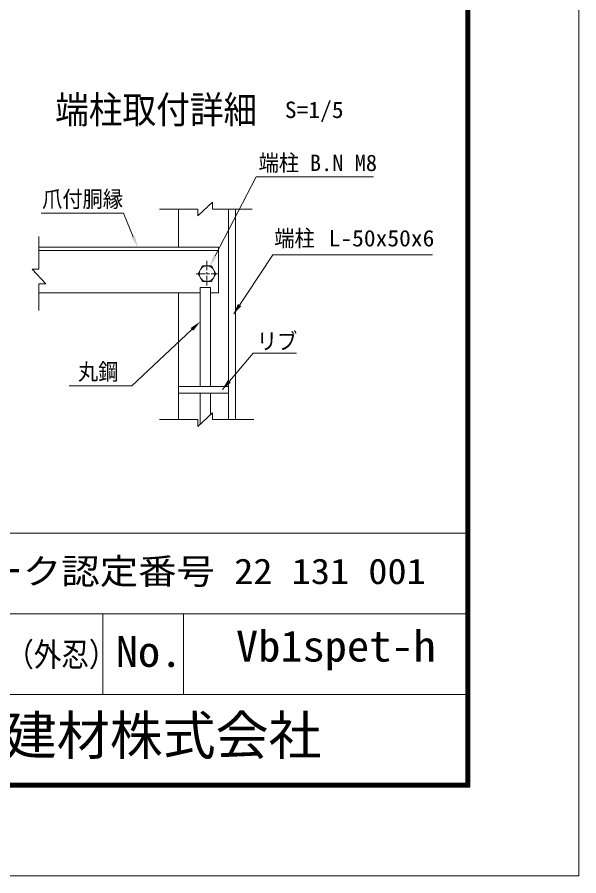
# Model space of a CAD drawing. Units: millimetres, scale not verified, with parts at other scales. Extents: x -4455 to 4455, y -3150 to 3150.
# Drawn here: x 2978 to 4455, y -3150 to -891 of the extents above; entities that cross this region are included whole.
import ezdxf
from ezdxf.enums import TextEntityAlignment as Align

# ---------------------------------------------------------------- set-up
doc = ezdxf.new("R2010")
doc.units = ezdxf.units.MM
doc.header["$LTSCALE"] = 20
doc.linetypes.add('USER1', pattern=[2, 1.25, -0.25, 0.25, -0.25])
doc.layers.add('0-0_7詳細', color=7, linetype='Continuous', lineweight=18)
doc.layers.add('1-0_D-TTL', color=7, linetype='Continuous', lineweight=18)
doc.layers.add('1-1_D-TTL-TXT', color=7, linetype='Continuous')
doc.styles.add('ＭＳ ゴシック', font='')
doc.styles.get('ＭＳ ゴシック').set_extended_font_data('MS Gothic')

msp = doc.modelspace()

# ---------------------------------------------------------------- linework, layer by layer
at = {"layer": '0-0_7詳細', "color": 1}
for p, q in [((3498.69, -1518.44), (3606.24, -1310.64)), ((3606.24, -1310.64), (3914.72, -1310.64)), ((3040.95, -1405.94), (3257.89, -1405.94)), ((3282.95, -1468.45), (3257.89, -1405.94)), ((3437.49, -1712.33), (3279.79, -1860.52)), ((3115.06, -1860.52), (3279.79, -1860.52))]:
    msp.add_line(p, q, dxfattribs=at)
at = {"layer": '0-0_7詳細', "color": 4}
for p, q in [((3452.72, -1413.65), (3491.49, -1377.65)), ((3491.49, -1395.65), (3491.49, -1377.65)), ((3452.72, -1395.65), (3352.27, -1395.65)), ((3452.72, -1395.65), (3452.72, -1413.65)), ((3491.49, -1395.65), (3596.15, -1395.65)), ((3035.12, -1553.29), (3035.12, -1467.71)), ((3017.12, -1553.29), (3053.12, -1592.06)), ((3035.12, -1553.29), (3017.12, -1553.29)), ((3035.12, -1592.06), (3035.12, -1662.25)), ((3035.12, -1592.06), (3053.12, -1592.06)), ((3452.72, -1967.58), (3491.49, -1931.58)), ((3491.49, -1949.58), (3491.49, -1931.58)), ((3452.72, -1949.58), (3352.27, -1949.58)), ((3452.72, -1949.58), (3452.72, -1967.58)), ((3491.49, -1949.58), (3599.98, -1949.58))]:
    msp.add_line(p, q, dxfattribs=at)
at = {"layer": '0-0_7詳細'}
for p, q in [((3402.04, -1495.73), (3402.04, -1395.65)), ((3534.04, -1949.58), (3534.04, -1395.65)), ((3552.04, -1949.58), (3552.04, -1395.65)), ((3035.12, -1495.73), (3507.04, -1495.73)), ((3035.12, -1504.73), (3507.04, -1504.73)), ((3507.04, -1495.73), (3402.04, -1495.73)), ((3424.54, -1495.73), (3424.74, -1495.73)), ((3507.04, -1615.73), (3507.04, -1495.73)), ((3459.35, -1862.21), (3459.35, -1601.79)), ((3459.35, -1601.79), (3486.35, -1601.79)), ((3486.35, -1862.21), (3486.35, -1601.79)), ((3035.12, -1615.73), (3459.35, -1615.73)), ((3402.04, -1949.58), (3402.04, -1615.73)), ((3486.35, -1615.73), (3507.04, -1615.73)), ((3534.04, -1862.21), (3402.04, -1862.21)), ((3534.04, -1880.21), (3402.04, -1880.21)), ((3459.35, -1961.42), (3459.35, -1880.21)), ((3486.35, -1936.35), (3486.35, -1880.21))]:
    msp.add_line(p, q, dxfattribs=at)
at = {"layer": '0-0_7詳細', "color": 1, "linetype": 'USER1'}
for p, q in [((3477.04, -1531.54), (3477.04, -1600.93)), ((3448.48, -1565.73), (3505.6, -1565.73))]:
    msp.add_line(p, q, dxfattribs=at)
at = {"layer": '0-0_7詳細', "color": 1}
for points in [[(4069.77, -1515.79), (3650.3, -1515.79), (3547.4, -1671.61)], [(3712.11, -1775.1), (3598.26, -1775.1), (3517.57, -1870.53)]]:
    msp.add_lwpolyline(points, dxfattribs=at)
at = {"layer": '0-0_7詳細', "color": 3}
msp.add_lwpolyline([(3500.56, -1565.73), (3488.8, -1545.36), (3465.28, -1545.36), (3453.52, -1565.73), (3465.28, -1586.1), (3488.8, -1586.1)], close=True, dxfattribs=at)
msp.add_circle((3477.04, -1565.73), 20.4, dxfattribs=at)
at = {"layer": '0-0_7詳細', "color": 1}
for points in [[(3287.5, -1466.37), (3295.46, -1495.73), (3278.41, -1470.54)], [(3503.17, -1520.65), (3485.44, -1545.36), (3494.2, -1516.23)], [(3546.29, -1673.28), (3558.48, -1645.38), (3567.17, -1651.12)], [(3434.07, -1708.68), (3459.35, -1691.78), (3440.91, -1715.97)], [(3516.28, -1872.06), (3531.67, -1845.79), (3539.63, -1852.51)]]:
    msp.add_solid(points, dxfattribs=at)
at = {"layer": '1-0_D-TTL'}
for p, q in [((2248.72, -2248.64), (4157.94, -2248.64)), ((2248.72, -2460.77), (4157.94, -2460.77)), ((3203.33, -2460.77), (3203.33, -2672.91)), ((3415.47, -2460.77), (3415.47, -2672.91)), ((2248.72, -2672.91), (4157.94, -2672.91))]:
    msp.add_line(p, q, dxfattribs=at)
at = {"layer": '1-0_D-TTL', "color": 2}
msp.add_lwpolyline([(-4454.77, 3150.21), (4454.93, 3150.21), (4454.93, -3150.21), (-4454.77, -3150.21)], close=True, dxfattribs=at)
at = {"layer": '1-0_D-TTL'}
for points in [[(-4168.38, 2916.86), (4168.55, 2916.86), (4168.55, -2916.87), (-4168.38, -2916.87)], [(-4165.73, 2914.21), (4165.9, 2914.21), (4165.9, -2914.21), (-4165.73, -2914.21)], [(-4163.08, 2911.56), (4163.25, 2911.56), (4163.25, -2911.56), (-4163.08, -2911.56)], [(-4160.43, 2908.91), (4160.59, 2908.91), (4160.59, -2908.91), (-4160.43, -2908.91)], [(-4157.78, 2906.26), (4157.94, 2906.26), (4157.94, -2906.26), (-4157.78, -2906.26)]]:
    msp.add_lwpolyline(points, close=True, dxfattribs=at)

# ---------------------------------------------------------------- texts
at = {"layer": '0-0_7詳細', "style": 'ＭＳ ゴシック', "width": 0.9}
msp.add_text('端柱取付詳細', height=72.14, dxfattribs=at).set_placement((3077.67, -1191.8), align=Align.BOTTOM_LEFT)
at = {"layer": '0-0_7詳細', "color": 3, "style": 'ＭＳ ゴシック'}
for s, width, p in [('S=1/5', 1.05, (3681.76, -1169)), ('端柱', 0.9, (3612.91, -1308.47)), ('爪付胴縁', 0.9, (3043.67, -1403.76)), ('端柱', 0.9, (3654.09, -1506.81)), ('L-50x50x6', 1.05, (3796.9, -1506.81)), ('リブ', 0.9, (3608.41, -1777.83)), ('丸鋼', 0.9, (3137.89, -1858.34))]:
    msp.add_text(s, height=43.26, dxfattribs=dict(at, width=width)).set_placement(p, align=Align.BOTTOM_LEFT)
msp.add_text('B.N M8', height=43.26, dxfattribs=at).set_placement((3747.72, -1308.47), align=Align.BOTTOM_LEFT)
at = {"layer": '1-1_D-TTL-TXT', "style": 'ＭＳ ゴシック'}
for s, height, width, p in [('エコマーク認定番号 22 131 001', 67.35, 1.1, (2588.72, -2402.66)), ('Vb1spet-h', 81.67, 1.05, (3553.36, -2610.83)), ('VB1PET型H1800（外忍）', 62.54, 0.85, (2478.85, -2617.77)), ('No.', 81.67, 1.05, (3237.27, -2624.97))]:
    msp.add_text(s, height=height, dxfattribs=dict(at, width=width)).set_placement(p, align=Align.BOTTOM_LEFT)
msp.add_text('JFE 建材株式会社', height=102.1, dxfattribs=at).set_placement((2664.91, -2862.24), align=Align.BOTTOM_LEFT)

doc.saveas('drawing.dxf')
